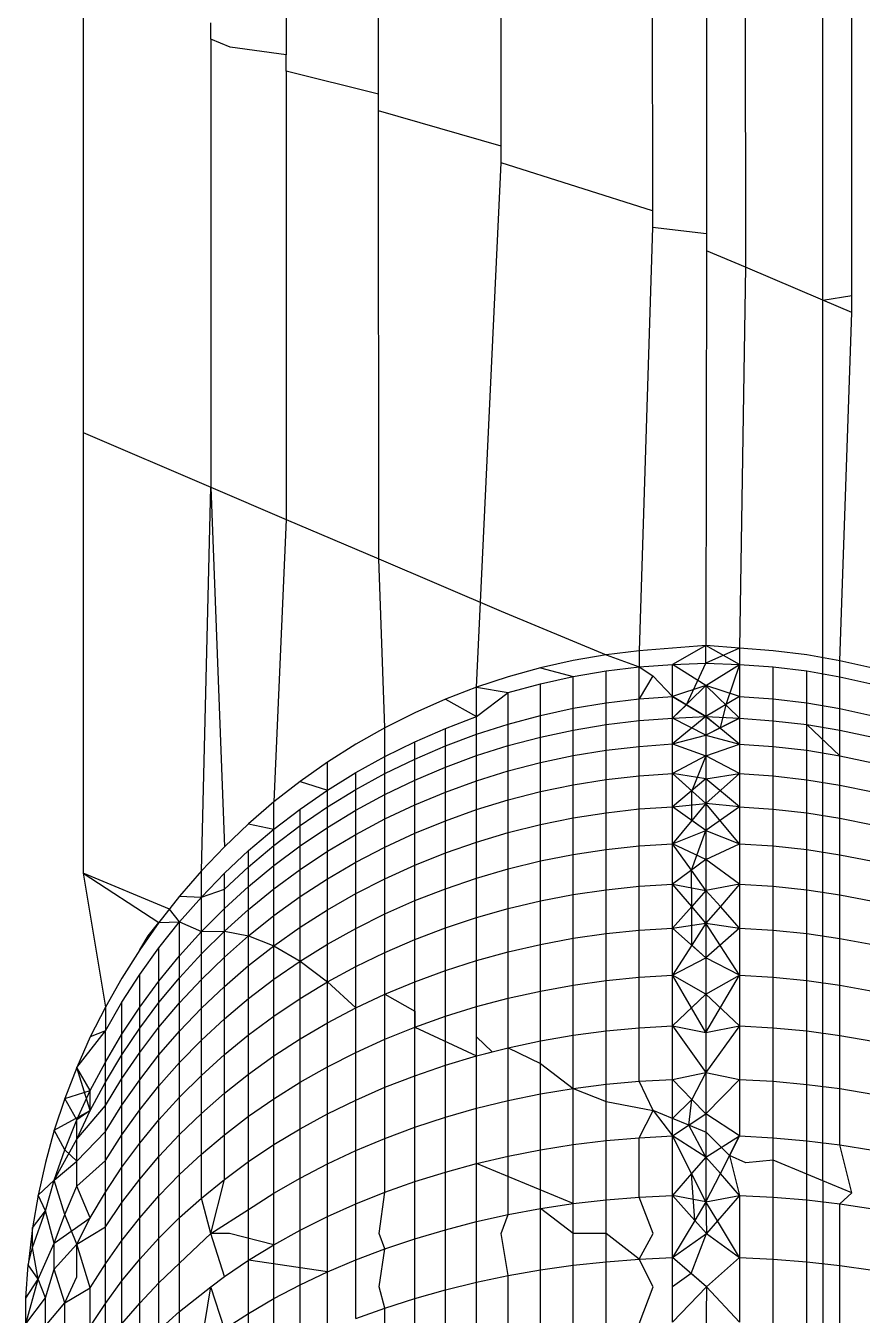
# Model space of a CAD drawing. Header units: inches. Extents: x 17 to 4615, y 5 to 3256.
# Drawn here: x 741.934 to 743.284, y 2591.771 to 2593.851 of the extents above; entities that cross this region are included whole.
import ezdxf

# ---------------------------------------------------------------- set-up
doc = ezdxf.new("R2010")
doc.units = ezdxf.units.IN
doc.header["$MEASUREMENT"] = 0

msp = doc.modelspace()

# ---------------------------------------------------------------- linework, layer by layer
for p, q in [((742.3542, 2594.4893), (742.3542, 2593.8044)), ((742.5032, 2593.741), (742.5028, 2594.4259)), ((742.701, 2593.6568), (742.701, 2594.3412)), ((742.9446, 2594.2372), (742.9452, 2593.5529)), ((743.0324, 2594.1997), (743.0324, 2593.5158)), ((743.0948, 2594.173), (743.0951, 2593.4616)), ((743.2201, 2593.4083), (743.2201, 2594.1195)), ((743.2667, 2593.4161), (743.2667, 2594.0996)), ((742.0263, 2593.9179), (742.0263, 2593.1948)), ((742.2324, 2593.8299), (742.2324, 2593.8562)), ((742.2636, 2593.8166), (742.2324, 2593.8299)), ((742.2324, 2593.8299), (742.2324, 2593.1068)), ((742.3542, 2593.8044), (742.2636, 2593.8166)), ((742.3542, 2593.7779), (742.3542, 2593.8044)), ((742.3542, 2593.7779), (742.3542, 2593.0548)), ((742.5032, 2593.741), (742.3542, 2593.7779)), ((742.5032, 2593.7143), (742.5032, 2593.741)), ((742.5036, 2592.991), (742.5032, 2593.7143)), ((742.701, 2593.6568), (742.5032, 2593.7143)), ((742.701, 2593.6299), (742.701, 2593.6568)), ((742.6612, 2592.784), (742.701, 2593.6299)), ((742.9452, 2593.5529), (742.701, 2593.6299)), ((742.9452, 2593.5529), (742.9452, 2593.5256)), ((742.9452, 2593.5256), (742.9237, 2592.8428)), ((743.0324, 2593.5158), (742.9452, 2593.5256)), ((743.0324, 2593.5158), (743.0324, 2593.4884)), ((743.0324, 2593.4884), (743.0315, 2592.8514)), ((743.0951, 2593.4616), (743.0324, 2593.4884)), ((743.0951, 2593.4616), (743.0858, 2592.8468)), ((743.2201, 2593.4083), (743.0951, 2593.4616)), ((743.2201, 2593.4083), (743.2667, 2593.4161)), ((743.2667, 2593.3884), (743.2667, 2593.4161)), ((743.2667, 2593.3884), (743.2201, 2593.4083)), ((743.2201, 2591.9874), (743.2201, 2593.4083)), ((743.2475, 2592.8267), (743.2667, 2593.3884)), ((742.0263, 2593.1948), (742.2324, 2593.1068)), ((742.0263, 2593.1948), (742.0263, 2592.4837)), ((742.2171, 2592.4876), (742.2324, 2593.1068)), ((742.2324, 2593.1068), (742.2543, 2592.5266)), ((742.2324, 2593.1068), (742.3542, 2593.0548)), ((742.3542, 2593.0548), (742.3342, 2592.5989)), ((742.3542, 2593.0548), (742.5036, 2592.991)), ((742.5134, 2592.7185), (742.5036, 2592.991)), ((742.5036, 2592.991), (742.701, 2592.9067)), ((742.701, 2592.9067), (742.8702, 2592.8362)), ((743.0315, 2592.8514), (742.9775, 2592.8209)), ((743.0315, 2592.8514), (742.9775, 2592.8468)), ((743.0858, 2592.8468), (743.0315, 2592.8514)), ((743.0858, 2592.8208), (743.0315, 2592.8514)), ((743.0315, 2592.8226), (743.0315, 2592.8514)), ((742.8702, 2592.8362), (742.8171, 2592.827)), ((742.9237, 2592.8428), (742.8702, 2592.8362)), ((742.8702, 2592.8362), (742.9237, 2592.8169)), ((742.9775, 2592.8468), (742.9237, 2592.8428)), ((742.9237, 2592.8428), (742.9237, 2592.8169)), ((743.0858, 2592.8468), (743.0315, 2592.8226)), ((743.1401, 2592.8427), (743.0858, 2592.8468)), ((743.0858, 2592.8468), (743.0858, 2592.8208)), ((743.194, 2592.8361), (743.1401, 2592.8427)), ((743.2475, 2592.8267), (743.194, 2592.8361)), ((742.7644, 2592.8152), (742.7124, 2592.8008)), ((742.8171, 2592.827), (742.7644, 2592.8152)), ((742.7644, 2592.8152), (742.8171, 2592.8013)), ((742.8171, 2592.8013), (742.8702, 2592.8104)), ((742.8702, 2592.8104), (742.9237, 2592.8169)), ((742.8702, 2592.7589), (742.8702, 2592.8104)), ((742.9237, 2592.8169), (742.9775, 2592.8209)), ((742.9237, 2592.7654), (742.9237, 2592.8169)), ((742.9237, 2592.8169), (742.9458, 2592.8022)), ((742.9775, 2592.8209), (743.0315, 2592.8226)), ((742.9775, 2592.7692), (742.9775, 2592.8209)), ((743.0315, 2592.7868), (742.9775, 2592.8209)), ((742.9999, 2592.7558), (743.0315, 2592.8226)), ((743.0315, 2592.8226), (743.0858, 2592.8208)), ((743.0315, 2592.7868), (743.0858, 2592.8208)), ((743.0858, 2592.8208), (743.0633, 2592.7558)), ((743.0858, 2592.8208), (743.1401, 2592.8168)), ((743.0858, 2592.8208), (743.0858, 2592.7692)), ((743.1401, 2592.8168), (743.194, 2592.8102)), ((743.1401, 2592.7653), (743.1401, 2592.8168)), ((743.194, 2592.8102), (743.2475, 2592.8009)), ((743.194, 2592.7588), (743.194, 2592.8102)), ((743.3006, 2592.8147), (743.2475, 2592.8267)), ((743.2475, 2592.8009), (743.2475, 2592.8267)), ((742.7124, 2592.8008), (742.6612, 2592.784)), ((742.7124, 2592.7754), (742.7644, 2592.7896)), ((742.7644, 2592.7896), (742.8171, 2592.8013)), ((742.7644, 2592.7385), (742.7644, 2592.7896)), ((742.8171, 2592.75), (742.8171, 2592.8013)), ((742.9458, 2592.8022), (742.9237, 2592.7654)), ((742.9458, 2592.8022), (742.9775, 2592.7692)), ((743.2475, 2592.8009), (743.3006, 2592.7891)), ((743.2475, 2592.7497), (743.2475, 2592.8009)), ((742.6612, 2592.784), (742.6109, 2592.7646)), ((742.6612, 2592.784), (742.7124, 2592.7754)), ((742.6612, 2592.7365), (742.6612, 2592.784)), ((742.6612, 2592.7365), (742.7124, 2592.7754)), ((742.7124, 2592.7246), (742.7124, 2592.7754)), ((742.9237, 2592.7654), (742.9775, 2592.7692)), ((743.0315, 2592.7868), (742.9775, 2592.7692)), ((742.9775, 2592.7339), (743.0315, 2592.7868)), ((742.9775, 2592.7339), (742.9775, 2592.7692)), ((743.0315, 2592.7369), (742.9775, 2592.7692)), ((742.9775, 2592.7692), (742.9999, 2592.7558)), ((743.0315, 2592.7868), (743.0315, 2592.7369)), ((743.0858, 2592.7339), (743.0315, 2592.7868)), ((743.0858, 2592.7692), (743.0315, 2592.7868)), ((743.0858, 2592.7692), (743.0315, 2592.7369)), ((743.0858, 2592.7692), (743.1401, 2592.7653)), ((743.0858, 2592.7692), (743.0858, 2592.7339)), ((742.6109, 2592.7646), (742.5616, 2592.7427)), ((742.6109, 2592.7646), (742.6612, 2592.7365)), ((742.7644, 2592.7385), (742.8171, 2592.75)), ((742.8171, 2592.75), (742.8702, 2592.7589)), ((742.8171, 2592.7149), (742.8171, 2592.75)), ((742.8702, 2592.7589), (742.9237, 2592.7654)), ((742.8702, 2592.7238), (742.8702, 2592.7589)), ((742.9237, 2592.7301), (742.9237, 2592.7654)), ((742.9775, 2592.7339), (742.9999, 2592.7558)), ((742.9999, 2592.7558), (743.0315, 2592.7369)), ((743.0633, 2592.7558), (743.0543, 2592.7182)), ((743.1401, 2592.7653), (743.194, 2592.7588)), ((743.1401, 2592.73), (743.1401, 2592.7653)), ((743.194, 2592.7588), (743.2475, 2592.7497)), ((743.194, 2592.7236), (743.194, 2592.7588)), ((743.2475, 2592.7497), (743.3006, 2592.738)), ((743.2475, 2592.7146), (743.2475, 2592.7497)), ((742.5616, 2592.7427), (742.5134, 2592.7185)), ((742.6109, 2592.7175), (742.6612, 2592.7365)), ((742.6612, 2592.7082), (742.6612, 2592.7365)), ((742.7124, 2592.7246), (742.7644, 2592.7385)), ((742.7644, 2592.7036), (742.7644, 2592.7385)), ((742.8702, 2592.7238), (742.9237, 2592.7301)), ((742.9237, 2592.7301), (742.9775, 2592.7339)), ((742.9237, 2592.6886), (742.9237, 2592.7301)), ((742.9775, 2592.7339), (743.0315, 2592.7369)), ((743.0315, 2592.7369), (742.9775, 2592.6924)), ((742.9775, 2592.6924), (742.9775, 2592.7339)), ((743.0315, 2592.7068), (742.9775, 2592.7339)), ((743.0315, 2592.7369), (743.0858, 2592.7339)), ((743.0315, 2592.7369), (743.0315, 2592.7068)), ((743.0858, 2592.6923), (743.0315, 2592.7369)), ((743.0315, 2592.7369), (743.0543, 2592.7182)), ((743.0858, 2592.7339), (743.0315, 2592.7068)), ((743.0543, 2592.7182), (743.0858, 2592.7339)), ((743.0858, 2592.7339), (743.1401, 2592.73)), ((743.0858, 2592.7339), (743.0858, 2592.6923)), ((743.1401, 2592.73), (743.194, 2592.7236)), ((743.1401, 2592.6885), (743.1401, 2592.73)), ((742.5134, 2592.7185), (742.4664, 2592.692)), ((742.5134, 2592.6722), (742.5134, 2592.7185)), ((742.5616, 2592.696), (742.6109, 2592.7175)), ((742.6109, 2592.6893), (742.6109, 2592.7175)), ((742.6109, 2592.6893), (742.6612, 2592.7082)), ((742.6612, 2592.7082), (742.7124, 2592.7246)), ((742.6612, 2592.6737), (742.6612, 2592.7082)), ((742.7124, 2592.6899), (742.7124, 2592.7246)), ((742.7644, 2592.7036), (742.8171, 2592.7149)), ((742.8171, 2592.7149), (742.8702, 2592.7238)), ((742.8171, 2592.6737), (742.8171, 2592.7149)), ((742.8702, 2592.6824), (742.8702, 2592.7238)), ((742.9775, 2592.6924), (743.0315, 2592.7068)), ((743.0543, 2592.7182), (743.0315, 2592.7068)), ((743.0315, 2592.7068), (743.0858, 2592.6923)), ((743.0315, 2592.7068), (743.0315, 2592.6733)), ((743.194, 2592.7236), (743.2475, 2592.7146)), ((743.194, 2592.6822), (743.194, 2592.7236)), ((743.194, 2592.7236), (743.2475, 2592.6734)), ((743.2475, 2592.7146), (743.3006, 2592.7032)), ((743.2475, 2592.6734), (743.2475, 2592.7146)), ((742.4664, 2592.692), (742.4209, 2592.6631)), ((742.5134, 2592.6722), (742.5616, 2592.696)), ((742.5616, 2592.6681), (742.5616, 2592.696)), ((742.5616, 2592.6681), (742.6109, 2592.6893)), ((742.6109, 2592.6551), (742.6109, 2592.6893)), ((742.6612, 2592.6737), (742.7124, 2592.6899)), ((742.7124, 2592.6899), (742.7644, 2592.7036)), ((742.7124, 2592.6491), (742.7124, 2592.6899)), ((742.7644, 2592.6626), (742.7644, 2592.7036)), ((742.8702, 2592.6824), (742.9237, 2592.6886)), ((742.9237, 2592.6886), (742.9775, 2592.6924)), ((742.9237, 2592.641), (742.9237, 2592.6886)), ((742.9775, 2592.6447), (742.9775, 2592.6924)), ((742.9775, 2592.6924), (743.0315, 2592.6733)), ((743.0315, 2592.6733), (743.0858, 2592.6923)), ((743.0858, 2592.6923), (743.1401, 2592.6885)), ((743.0858, 2592.6923), (743.0858, 2592.6447)), ((743.1401, 2592.6885), (743.194, 2592.6822)), ((743.1401, 2592.641), (743.1401, 2592.6885)), ((742.4209, 2592.6631), (742.3768, 2592.6321)), ((742.4209, 2592.6179), (742.4209, 2592.6631)), ((742.4664, 2592.6462), (742.5134, 2592.6722)), ((742.5134, 2592.6446), (742.5134, 2592.6722)), ((742.5134, 2592.6446), (742.5616, 2592.6681)), ((742.5616, 2592.6342), (742.5616, 2592.6681)), ((742.6109, 2592.6551), (742.6612, 2592.6737)), ((742.6612, 2592.6331), (742.6612, 2592.6737)), ((742.7124, 2592.6491), (742.7644, 2592.6626)), ((742.7644, 2592.6626), (742.8171, 2592.6737)), ((742.7644, 2592.6155), (742.7644, 2592.6626)), ((742.8171, 2592.6737), (742.8702, 2592.6824)), ((742.8171, 2592.6264), (742.8171, 2592.6737)), ((742.8702, 2592.6349), (742.8702, 2592.6824)), ((743.0315, 2592.6733), (742.9775, 2592.6447)), ((743.0315, 2592.6733), (743.0084, 2592.617)), ((743.0858, 2592.6447), (743.0315, 2592.6733)), ((743.0315, 2592.6733), (743.0315, 2592.6364)), ((743.194, 2592.6822), (743.2475, 2592.6734)), ((743.194, 2592.6348), (743.194, 2592.6822)), ((743.2475, 2592.6734), (743.3006, 2592.6621)), ((743.2475, 2592.6261), (743.2475, 2592.6734)), ((742.4209, 2592.6179), (742.4664, 2592.6462)), ((742.4664, 2592.6188), (742.4664, 2592.6462)), ((742.4664, 2592.6188), (742.5134, 2592.6446)), ((742.5134, 2592.611), (742.5134, 2592.6446)), ((742.5616, 2592.6342), (742.6109, 2592.6551)), ((742.6109, 2592.6148), (742.6109, 2592.6551)), ((742.6612, 2592.6331), (742.7124, 2592.6491)), ((742.7124, 2592.6022), (742.7124, 2592.6491)), ((742.9237, 2592.641), (742.9775, 2592.6447)), ((742.9775, 2592.591), (742.9775, 2592.6447)), ((743.0315, 2592.5962), (742.9775, 2592.6447)), ((743.0315, 2592.6364), (742.9775, 2592.6447)), ((743.0084, 2592.617), (742.9775, 2592.6447)), ((743.0315, 2592.6364), (743.0858, 2592.6447)), ((743.0858, 2592.6447), (743.0315, 2592.5962)), ((743.0858, 2592.6447), (743.1401, 2592.641)), ((743.0858, 2592.6447), (743.0858, 2592.591)), ((742.3768, 2592.6321), (742.3342, 2592.5989)), ((742.3768, 2592.6321), (742.4209, 2592.6179)), ((742.5134, 2592.611), (742.5616, 2592.6342)), ((742.5616, 2592.5942), (742.5616, 2592.6342)), ((742.6109, 2592.6148), (742.6612, 2592.6331)), ((742.6612, 2592.5866), (742.6612, 2592.6331)), ((742.7644, 2592.6155), (742.8171, 2592.6264)), ((742.8171, 2592.6264), (742.8702, 2592.6349)), ((742.8171, 2592.5732), (742.8171, 2592.6264)), ((742.8702, 2592.6349), (742.9237, 2592.641)), ((742.8702, 2592.5815), (742.8702, 2592.6349)), ((742.9237, 2592.5875), (742.9237, 2592.641)), ((743.0315, 2592.6364), (742.9775, 2592.591)), ((743.0315, 2592.6364), (743.0315, 2592.5962)), ((743.0858, 2592.591), (743.0315, 2592.6364)), ((743.1401, 2592.641), (743.194, 2592.6348)), ((743.1401, 2592.5874), (743.1401, 2592.641)), ((743.194, 2592.6348), (743.2475, 2592.6261)), ((743.194, 2592.5813), (743.194, 2592.6348)), ((743.2475, 2592.6261), (743.3006, 2592.615)), ((743.2475, 2592.5729), (743.2475, 2592.6261)), ((742.3768, 2592.5874), (742.4209, 2592.6179)), ((742.4209, 2592.5908), (742.4664, 2592.6188)), ((742.4209, 2592.5908), (742.4209, 2592.6179)), ((742.4664, 2592.5855), (742.4664, 2592.6188)), ((742.4664, 2592.5855), (742.5134, 2592.611)), ((742.5134, 2592.5714), (742.5134, 2592.611)), ((742.5616, 2592.5942), (742.6109, 2592.6148)), ((742.6109, 2592.5686), (742.6109, 2592.6148)), ((742.6612, 2592.5866), (742.7124, 2592.6022)), ((742.7124, 2592.6022), (742.7644, 2592.6155)), ((742.7124, 2592.5495), (742.7124, 2592.6022)), ((742.7644, 2592.5625), (742.7644, 2592.6155)), ((743.0087, 2592.5689), (743.0084, 2592.617)), ((742.3342, 2592.5989), (742.2934, 2592.5638)), ((742.3342, 2592.5548), (742.3342, 2592.5989)), ((742.3342, 2592.5548), (742.3768, 2592.5874)), ((742.3768, 2592.5607), (742.4209, 2592.5908)), ((742.3768, 2592.5607), (742.3768, 2592.5874)), ((742.4209, 2592.5579), (742.4209, 2592.5908)), ((742.4209, 2592.5579), (742.4664, 2592.5855)), ((742.4664, 2592.5464), (742.4664, 2592.5855)), ((742.5134, 2592.5714), (742.5616, 2592.5942)), ((742.5616, 2592.5484), (742.5616, 2592.5942)), ((742.6109, 2592.5686), (742.6612, 2592.5866)), ((742.6612, 2592.5342), (742.6612, 2592.5866)), ((742.8171, 2592.5732), (742.8702, 2592.5815)), ((742.8702, 2592.5815), (742.9237, 2592.5875)), ((742.8702, 2592.5222), (742.8702, 2592.5815)), ((742.9237, 2592.5875), (742.9775, 2592.591)), ((742.9237, 2592.528), (742.9237, 2592.5875)), ((742.9775, 2592.591), (743.0315, 2592.5962)), ((742.9775, 2592.5315), (742.9775, 2592.591)), ((743.0315, 2592.5527), (742.9775, 2592.591)), ((743.0315, 2592.5962), (743.0087, 2592.5689)), ((743.0315, 2592.5962), (743.0315, 2592.5527)), ((743.0858, 2592.591), (743.0315, 2592.5962)), ((743.0858, 2592.5315), (743.0315, 2592.5962)), ((743.0858, 2592.591), (743.0315, 2592.5527)), ((743.0858, 2592.591), (743.1401, 2592.5874)), ((743.0858, 2592.591), (743.0858, 2592.5315)), ((743.1401, 2592.5874), (743.194, 2592.5813)), ((743.1401, 2592.5279), (743.1401, 2592.5874)), ((743.194, 2592.5813), (743.2475, 2592.5729)), ((743.194, 2592.522), (743.194, 2592.5813)), ((742.2934, 2592.5638), (742.2543, 2592.5266)), ((742.2934, 2592.5638), (742.3342, 2592.5548)), ((742.3342, 2592.5285), (742.3768, 2592.5607)), ((742.3768, 2592.5282), (742.3768, 2592.5607)), ((742.4664, 2592.5464), (742.5134, 2592.5714)), ((742.5134, 2592.526), (742.5134, 2592.5714)), ((742.5616, 2592.5484), (742.6109, 2592.5686)), ((742.6109, 2592.5166), (742.6109, 2592.5686)), ((742.7124, 2592.5495), (742.7644, 2592.5625)), ((742.7644, 2592.5625), (742.8171, 2592.5732)), ((742.7644, 2592.5036), (742.7644, 2592.5625)), ((742.8171, 2592.514), (742.8171, 2592.5732)), ((743.0087, 2592.5689), (742.9775, 2592.5315)), ((743.0315, 2592.5527), (743.0087, 2592.5689)), ((743.2475, 2592.5729), (743.3006, 2592.562)), ((743.2475, 2592.5138), (743.2475, 2592.5729)), ((742.2934, 2592.5203), (742.3342, 2592.5548)), ((742.3342, 2592.5285), (742.3342, 2592.5548)), ((742.3768, 2592.5282), (742.4209, 2592.5579)), ((742.4209, 2592.5192), (742.4209, 2592.5579)), ((742.4209, 2592.5192), (742.4664, 2592.5464)), ((742.4664, 2592.5015), (742.4664, 2592.5464)), ((742.5134, 2592.526), (742.5616, 2592.5484)), ((742.5616, 2592.4969), (742.5616, 2592.5484)), ((742.6612, 2592.5342), (742.7124, 2592.5495)), ((742.7124, 2592.4909), (742.7124, 2592.5495)), ((742.9775, 2592.5315), (743.0315, 2592.5527)), ((743.0081, 2592.4888), (743.0315, 2592.5527)), ((743.0315, 2592.5527), (743.0858, 2592.5315)), ((743.0315, 2592.5527), (743.0315, 2592.506)), ((742.2543, 2592.5266), (742.2171, 2592.4876)), ((742.2543, 2592.4838), (742.2934, 2592.5203)), ((742.2934, 2592.4943), (742.3342, 2592.5285)), ((742.2934, 2592.4943), (742.2934, 2592.5203)), ((742.3342, 2592.4964), (742.3342, 2592.5285)), ((742.3342, 2592.4964), (742.3768, 2592.5282)), ((742.3768, 2592.49), (742.3768, 2592.5282)), ((742.3768, 2592.49), (742.4209, 2592.5192)), ((742.4209, 2592.4748), (742.4209, 2592.5192)), ((742.4664, 2592.5015), (742.5134, 2592.526)), ((742.5134, 2592.4749), (742.5134, 2592.526)), ((742.6109, 2592.5166), (742.6612, 2592.5342)), ((742.6612, 2592.476), (742.6612, 2592.5342)), ((742.8171, 2592.514), (742.8702, 2592.5222)), ((742.8702, 2592.5222), (742.9237, 2592.528)), ((742.8702, 2592.4572), (742.8702, 2592.5222)), ((742.9237, 2592.528), (742.9775, 2592.5315)), ((742.9237, 2592.4628), (742.9237, 2592.528)), ((742.9775, 2592.4663), (742.9775, 2592.5315)), ((743.0315, 2592.506), (742.9775, 2592.5315)), ((743.0081, 2592.4888), (742.9775, 2592.5315)), ((743.0315, 2592.506), (743.0858, 2592.5315)), ((743.0858, 2592.5315), (743.1401, 2592.5279)), ((743.0858, 2592.5315), (743.0858, 2592.4662)), ((743.1401, 2592.5279), (743.194, 2592.522)), ((743.1401, 2592.4628), (743.1401, 2592.5279)), ((743.194, 2592.522), (743.2475, 2592.5138)), ((743.194, 2592.457), (743.194, 2592.522)), ((742.2934, 2592.4627), (742.3342, 2592.4964)), ((742.3342, 2592.4587), (742.3342, 2592.4964)), ((742.4209, 2592.4748), (742.4664, 2592.5015)), ((742.4664, 2592.4509), (742.4664, 2592.5015)), ((742.5134, 2592.4749), (742.5616, 2592.4969)), ((742.5616, 2592.4969), (742.6109, 2592.5166)), ((742.5616, 2592.4396), (742.5616, 2592.4969)), ((742.6109, 2592.4589), (742.6109, 2592.5166)), ((742.7124, 2592.4909), (742.7644, 2592.5036)), ((742.7644, 2592.5036), (742.8171, 2592.514)), ((742.7644, 2592.4391), (742.7644, 2592.5036)), ((742.8171, 2592.4493), (742.8171, 2592.514)), ((743.0315, 2592.506), (742.9775, 2592.4663)), ((743.0858, 2592.4662), (743.0315, 2592.506)), ((743.0315, 2592.506), (743.0315, 2592.4562)), ((743.2475, 2592.5138), (743.3006, 2592.5032)), ((743.2475, 2592.449), (743.2475, 2592.5138)), ((742.0263, 2592.4837), (742.1487, 2592.4043)), ((742.1655, 2592.4258), (742.0263, 2592.4837)), ((742.0263, 2592.4837), (742.0622, 2592.2679)), ((742.2171, 2592.4876), (742.1819, 2592.4468)), ((742.2171, 2592.4455), (742.2171, 2592.4876)), ((742.2171, 2592.4455), (742.2543, 2592.4838)), ((742.2543, 2592.4582), (742.2934, 2592.4943)), ((742.2543, 2592.4582), (742.2543, 2592.4838)), ((742.2934, 2592.4627), (742.2934, 2592.4943)), ((742.3342, 2592.4587), (742.3768, 2592.49)), ((742.3768, 2592.4461), (742.3768, 2592.49)), ((742.6109, 2592.4589), (742.6612, 2592.476)), ((742.6612, 2592.476), (742.7124, 2592.4909)), ((742.6612, 2592.4123), (742.6612, 2592.476)), ((742.7124, 2592.4268), (742.7124, 2592.4909)), ((743.0315, 2592.4562), (743.0081, 2592.4888)), ((743.0084, 2592.4302), (743.0081, 2592.4888)), ((742.2171, 2592.4455), (742.2543, 2592.4582)), ((742.2543, 2592.4271), (742.2934, 2592.4627)), ((742.2543, 2592.4271), (742.2543, 2592.4582)), ((742.2934, 2592.4255), (742.2934, 2592.4627)), ((742.2934, 2592.4255), (742.3342, 2592.4587)), ((742.3342, 2592.4154), (742.3342, 2592.4587)), ((742.3768, 2592.4461), (742.4209, 2592.4748)), ((742.4209, 2592.4248), (742.4209, 2592.4748)), ((742.4664, 2592.4509), (742.5134, 2592.4749)), ((742.5134, 2592.4182), (742.5134, 2592.4749)), ((742.5616, 2592.4396), (742.6109, 2592.4589)), ((742.6109, 2592.3956), (742.6109, 2592.4589)), ((742.8171, 2592.4493), (742.8702, 2592.4572)), ((742.8702, 2592.4572), (742.9237, 2592.4628)), ((742.8702, 2592.3866), (742.8702, 2592.4572)), ((742.9237, 2592.4628), (742.9775, 2592.4663)), ((742.9237, 2592.3921), (742.9237, 2592.4628)), ((742.9775, 2592.3954), (742.9775, 2592.4663)), ((742.9775, 2592.4663), (743.0315, 2592.4562)), ((743.0084, 2592.4302), (742.9775, 2592.4663)), ((743.0315, 2592.4562), (743.0084, 2592.4302)), ((743.0858, 2592.4662), (743.0315, 2592.4562)), ((743.0315, 2592.4562), (743.0315, 2592.4033)), ((743.0547, 2592.4302), (743.0315, 2592.4562)), ((743.0858, 2592.4662), (743.0547, 2592.4302)), ((743.0858, 2592.4662), (743.1401, 2592.4628)), ((743.0858, 2592.4662), (743.0858, 2592.3954)), ((743.1401, 2592.4628), (743.194, 2592.457)), ((743.1401, 2592.392), (743.1401, 2592.4628)), ((743.194, 2592.457), (743.2475, 2592.449)), ((743.194, 2592.3864), (743.194, 2592.457)), ((742.1819, 2592.4468), (742.1487, 2592.4043)), ((742.1819, 2592.4468), (742.2171, 2592.4455)), ((742.1819, 2592.4054), (742.2171, 2592.4455)), ((742.2171, 2592.3897), (742.2171, 2592.4455)), ((742.3342, 2592.4154), (742.3768, 2592.4461)), ((742.3768, 2592.3967), (742.3768, 2592.4461)), ((742.4209, 2592.4248), (742.4664, 2592.4509)), ((742.4664, 2592.3948), (742.4664, 2592.4509)), ((742.5134, 2592.4182), (742.5616, 2592.4396)), ((742.5616, 2592.3769), (742.5616, 2592.4396)), ((742.7124, 2592.4268), (742.7644, 2592.4391)), ((742.7644, 2592.4391), (742.8171, 2592.4493)), ((742.7644, 2592.3691), (742.7644, 2592.4391)), ((742.8171, 2592.3789), (742.8171, 2592.4493)), ((743.2475, 2592.449), (743.3006, 2592.4387)), ((743.2475, 2592.3787), (743.2475, 2592.449)), ((742.1819, 2592.4054), (742.1655, 2592.4258)), ((742.2171, 2592.3897), (742.2543, 2592.4271)), ((742.2543, 2592.3905), (742.2543, 2592.4271)), ((742.2543, 2592.3905), (742.2934, 2592.4255)), ((742.2934, 2592.3829), (742.2934, 2592.4255)), ((742.2934, 2592.3829), (742.3342, 2592.4154)), ((742.3342, 2592.3667), (742.3342, 2592.4154)), ((742.3768, 2592.3967), (742.4209, 2592.4248)), ((742.4209, 2592.3693), (742.4209, 2592.4248)), ((742.4664, 2592.3948), (742.5134, 2592.4182)), ((742.5134, 2592.3561), (742.5134, 2592.4182)), ((742.6612, 2592.4123), (742.7124, 2592.4268)), ((742.7124, 2592.3572), (742.7124, 2592.4268)), ((743.0084, 2592.4302), (742.9775, 2592.3954)), ((743.0315, 2592.4033), (743.0084, 2592.4302)), ((743.0087, 2592.3677), (743.0084, 2592.4302)), ((743.0547, 2592.4302), (743.0315, 2592.4033)), ((743.0858, 2592.3954), (743.0547, 2592.4302)), ((742.1487, 2592.4043), (742.1177, 2592.3603)), ((742.1312, 2592.3827), (742.1487, 2592.4043)), ((742.1487, 2592.3637), (742.1819, 2592.4054)), ((742.1487, 2592.4043), (742.1819, 2592.4054)), ((742.1819, 2592.3507), (742.1819, 2592.4054)), ((742.1819, 2592.4054), (742.2171, 2592.3897)), ((742.3342, 2592.3667), (742.3768, 2592.3967)), ((742.3768, 2592.3419), (742.3768, 2592.3967)), ((742.4209, 2592.3693), (742.4664, 2592.3948)), ((742.4664, 2592.3333), (742.4664, 2592.3948)), ((742.5616, 2592.3769), (742.6109, 2592.3956)), ((742.6109, 2592.3956), (742.6612, 2592.4123)), ((742.6109, 2592.3269), (742.6109, 2592.3956)), ((742.6612, 2592.3431), (742.6612, 2592.4123)), ((742.8702, 2592.3866), (742.9237, 2592.3921)), ((742.9237, 2592.3921), (742.9775, 2592.3954)), ((742.9237, 2592.316), (742.9237, 2592.3921)), ((742.9775, 2592.3954), (743.0315, 2592.4033)), ((742.9775, 2592.3192), (742.9775, 2592.3954)), ((742.9775, 2592.3954), (743.0315, 2592.3474)), ((743.0315, 2592.4033), (743.0087, 2592.3677)), ((743.0315, 2592.4033), (743.0858, 2592.3954)), ((743.0315, 2592.4033), (743.0315, 2592.3474)), ((743.0858, 2592.3192), (743.0315, 2592.4033)), ((743.0858, 2592.3954), (743.0315, 2592.3474)), ((743.0858, 2592.3954), (743.1401, 2592.392)), ((743.0858, 2592.3954), (743.0858, 2592.3192)), ((742.1177, 2592.3603), (742.1312, 2592.3827)), ((742.1819, 2592.3507), (742.2171, 2592.3897)), ((742.2171, 2592.3537), (742.2543, 2592.3905)), ((742.2171, 2592.3897), (742.2543, 2592.3905)), ((742.2171, 2592.3537), (742.2171, 2592.3897)), ((742.2543, 2592.3485), (742.2543, 2592.3905)), ((742.2543, 2592.3905), (742.2934, 2592.3829)), ((742.2543, 2592.3485), (742.2934, 2592.3829)), ((742.2934, 2592.3349), (742.2934, 2592.3829)), ((742.2934, 2592.3829), (742.3342, 2592.3667)), ((742.5134, 2592.3561), (742.5616, 2592.3769)), ((742.5616, 2592.3088), (742.5616, 2592.3769)), ((742.7644, 2592.3691), (742.8171, 2592.3789)), ((742.8171, 2592.3789), (742.8702, 2592.3866)), ((742.8171, 2592.3033), (742.8171, 2592.3789)), ((742.8702, 2592.3107), (742.8702, 2592.3866)), ((743.1401, 2592.392), (743.194, 2592.3864)), ((743.1401, 2592.3159), (743.1401, 2592.392)), ((743.194, 2592.3864), (743.2475, 2592.3787)), ((743.194, 2592.3105), (743.194, 2592.3864)), ((743.2475, 2592.3787), (743.3006, 2592.3687)), ((743.2475, 2592.303), (743.2475, 2592.3787)), ((742.1177, 2592.3603), (742.0888, 2592.3147)), ((742.1177, 2592.3204), (742.1487, 2592.3637)), ((742.1487, 2592.3099), (742.1487, 2592.3637)), ((742.1487, 2592.3099), (742.1819, 2592.3507)), ((742.1819, 2592.3153), (742.2171, 2592.3537)), ((742.1819, 2592.3153), (742.1819, 2592.3507)), ((742.2171, 2592.3124), (742.2171, 2592.3537)), ((742.2934, 2592.3349), (742.3342, 2592.3667)), ((742.3342, 2592.3127), (742.3342, 2592.3667)), ((742.3342, 2592.3667), (742.3768, 2592.3419)), ((742.3768, 2592.3419), (742.4209, 2592.3693)), ((742.4209, 2592.3085), (742.4209, 2592.3693)), ((742.4664, 2592.3333), (742.5134, 2592.3561)), ((742.5134, 2592.2886), (742.5134, 2592.3561)), ((742.6612, 2592.3431), (742.7124, 2592.3572)), ((742.7124, 2592.3572), (742.7644, 2592.3691)), ((742.7124, 2592.2822), (742.7124, 2592.3572)), ((742.7644, 2592.2938), (742.7644, 2592.3691)), ((743.0087, 2592.3677), (742.9775, 2592.3192)), ((743.0315, 2592.3474), (743.0087, 2592.3677)), ((742.2171, 2592.3124), (742.2543, 2592.3485)), ((742.2543, 2592.3012), (742.2543, 2592.3485)), ((742.2543, 2592.3012), (742.2934, 2592.3349)), ((742.2934, 2592.2816), (742.2934, 2592.3349)), ((742.3342, 2592.3127), (742.3768, 2592.3419)), ((742.3768, 2592.2819), (742.3768, 2592.3419)), ((742.3768, 2592.3419), (742.4209, 2592.3085)), ((742.4209, 2592.3085), (742.4664, 2592.3333)), ((742.4664, 2592.2665), (742.4664, 2592.3333)), ((742.6109, 2592.3269), (742.6612, 2592.3431)), ((742.6612, 2592.2686), (742.6612, 2592.3431)), ((742.9775, 2592.3192), (743.0315, 2592.3474)), ((743.0858, 2592.3192), (743.0315, 2592.3474)), ((743.0315, 2592.3474), (743.0315, 2592.2886)), ((742.0888, 2592.3147), (742.0622, 2592.2679)), ((742.0888, 2592.2758), (742.1177, 2592.3204)), ((742.1177, 2592.2677), (742.1177, 2592.3204)), ((742.1177, 2592.2677), (742.1487, 2592.3099)), ((742.1487, 2592.2752), (742.1819, 2592.3153)), ((742.1487, 2592.2752), (742.1487, 2592.3099)), ((742.1819, 2592.2747), (742.1819, 2592.3153)), ((742.1819, 2592.2747), (742.2171, 2592.3124)), ((742.2171, 2592.2659), (742.2171, 2592.3124)), ((742.2934, 2592.2816), (742.3342, 2592.3127)), ((742.3342, 2592.2534), (742.3342, 2592.3127)), ((742.5616, 2592.3088), (742.6109, 2592.3269)), ((742.6109, 2592.253), (742.6109, 2592.3269)), ((742.8171, 2592.3033), (742.8702, 2592.3107)), ((742.8702, 2592.3107), (742.9237, 2592.316)), ((742.8702, 2592.2295), (742.8702, 2592.3107)), ((742.9237, 2592.316), (742.9775, 2592.3192)), ((742.9237, 2592.2346), (742.9237, 2592.316)), ((742.9775, 2592.2377), (742.9775, 2592.3192)), ((743.0315, 2592.2886), (742.9775, 2592.3192)), ((743.0082, 2592.2667), (742.9775, 2592.3192)), ((743.0315, 2592.2886), (743.0858, 2592.3192)), ((743.0315, 2592.2269), (743.0858, 2592.3192)), ((743.0858, 2592.3192), (743.1401, 2592.3159)), ((743.0858, 2592.3192), (743.0858, 2592.2377)), ((743.1401, 2592.3159), (743.194, 2592.3105)), ((743.1401, 2592.2346), (743.1401, 2592.3159)), ((743.194, 2592.3105), (743.2475, 2592.303)), ((743.194, 2592.2294), (743.194, 2592.3105)), ((742.2171, 2592.2659), (742.2543, 2592.3012)), ((742.2543, 2592.2488), (742.2543, 2592.3012)), ((742.3768, 2592.2819), (742.4209, 2592.3085)), ((742.4209, 2592.2425), (742.4209, 2592.3085)), ((742.4209, 2592.3085), (742.4664, 2592.2665)), ((742.4664, 2592.2665), (742.5134, 2592.2886)), ((742.5134, 2592.2886), (742.5616, 2592.3088)), ((742.5134, 2592.216), (742.5134, 2592.2886)), ((742.5134, 2592.2886), (742.5616, 2592.2612)), ((742.5616, 2592.2355), (742.5616, 2592.3088)), ((742.7124, 2592.2822), (742.7644, 2592.2938)), ((742.7644, 2592.2938), (742.8171, 2592.3033)), ((742.7644, 2592.2133), (742.7644, 2592.2938)), ((742.8171, 2592.2224), (742.8171, 2592.3033)), ((742.9775, 2592.2377), (743.0315, 2592.2886)), ((743.0082, 2592.2667), (743.0315, 2592.2886)), ((743.0858, 2592.2377), (743.0315, 2592.2886)), ((743.0315, 2592.2886), (743.0315, 2592.2269)), ((743.2475, 2592.303), (743.3006, 2592.2933)), ((743.2475, 2592.2221), (743.2475, 2592.303)), ((742.0622, 2592.2679), (742.0379, 2592.2197)), ((742.0622, 2592.2297), (742.0888, 2592.2758)), ((742.0622, 2592.2679), (742.0622, 2592.2297)), ((742.0888, 2592.2241), (742.0888, 2592.2758)), ((742.0888, 2592.2241), (742.1177, 2592.2677)), ((742.1177, 2592.2337), (742.1487, 2592.2752)), ((742.1177, 2592.2337), (742.1177, 2592.2677)), ((742.1487, 2592.2354), (742.1487, 2592.2752)), ((742.1487, 2592.2354), (742.1819, 2592.2747)), ((742.1819, 2592.229), (742.1819, 2592.2747)), ((742.2543, 2592.2488), (742.2934, 2592.2816)), ((742.2934, 2592.2232), (742.2934, 2592.2816)), ((742.3342, 2592.2534), (742.3768, 2592.2819)), ((742.3768, 2592.2167), (742.3768, 2592.2819)), ((742.6109, 2592.253), (742.6612, 2592.2686)), ((742.6612, 2592.2686), (742.7124, 2592.2822)), ((742.6612, 2592.2197), (742.6612, 2592.2686)), ((742.7124, 2592.2021), (742.7124, 2592.2822)), ((742.1819, 2592.229), (742.2171, 2592.2659)), ((742.2171, 2592.2143), (742.2171, 2592.2659)), ((742.2171, 2592.2143), (742.2543, 2592.2488)), ((742.2543, 2592.1913), (742.2543, 2592.2488)), ((742.2934, 2592.2232), (742.3342, 2592.2534)), ((742.3342, 2592.1891), (742.3342, 2592.2534)), ((742.4209, 2592.2425), (742.4664, 2592.2665)), ((742.4664, 2592.1946), (742.4664, 2592.2665)), ((742.5616, 2592.2612), (742.5616, 2592.2355)), ((742.5616, 2592.2355), (742.6109, 2592.253)), ((742.6109, 2592.174), (742.6109, 2592.253)), ((743.0315, 2592.2269), (743.0082, 2592.2667)), ((742.0161, 2592.1705), (742.0622, 2592.2297)), ((742.0622, 2592.2297), (742.0379, 2592.2197)), ((742.0622, 2592.1792), (742.0622, 2592.2297)), ((742.0888, 2592.1908), (742.1177, 2592.2337)), ((742.1177, 2592.1946), (742.1487, 2592.2354)), ((742.1177, 2592.1946), (742.1177, 2592.2337)), ((742.1487, 2592.1906), (742.1487, 2592.2354)), ((742.1487, 2592.1906), (742.1819, 2592.229)), ((742.1819, 2592.1783), (742.1819, 2592.229)), ((742.3768, 2592.2167), (742.4209, 2592.2425)), ((742.4209, 2592.1715), (742.4209, 2592.2425)), ((742.5134, 2592.216), (742.5616, 2592.2355)), ((742.5616, 2592.1571), (742.5616, 2592.2355)), ((742.5616, 2592.2355), (742.6612, 2592.1891)), ((742.8171, 2592.2224), (742.8702, 2592.2295)), ((742.8702, 2592.2295), (742.9237, 2592.2346)), ((742.8702, 2592.1434), (742.8702, 2592.2295)), ((742.9237, 2592.2346), (742.9775, 2592.2377)), ((742.9237, 2592.1483), (742.9237, 2592.2346)), ((742.9775, 2592.1512), (742.9775, 2592.2377)), ((742.9775, 2592.2377), (743.0315, 2592.2269)), ((742.9775, 2592.2377), (743.0315, 2592.1625)), ((743.0315, 2592.2269), (743.0858, 2592.2377)), ((743.0858, 2592.2377), (743.0315, 2592.1625)), ((743.0315, 2592.2269), (743.0315, 2592.1625)), ((743.0858, 2592.2377), (743.1401, 2592.2346)), ((743.0858, 2592.2377), (743.0858, 2592.1512)), ((743.1401, 2592.2346), (743.194, 2592.2294)), ((743.1401, 2592.1482), (743.1401, 2592.2346)), ((743.194, 2592.2294), (743.2475, 2592.2221)), ((743.194, 2592.1432), (743.194, 2592.2294)), ((742.0379, 2592.2197), (742.0161, 2592.1705)), ((742.0622, 2592.1792), (742.0888, 2592.2241)), ((742.0888, 2592.1908), (742.0888, 2592.2241)), ((742.1819, 2592.1783), (742.2171, 2592.2143)), ((742.2171, 2592.1577), (742.2171, 2592.2143)), ((742.2543, 2592.1913), (742.2934, 2592.2232)), ((742.2934, 2592.1598), (742.2934, 2592.2232)), ((742.3342, 2592.1891), (742.3768, 2592.2167)), ((742.3768, 2592.1465), (742.3768, 2592.2167)), ((742.4664, 2592.1946), (742.5134, 2592.216)), ((742.5134, 2592.1384), (742.5134, 2592.216)), ((742.6612, 2592.1891), (742.6612, 2592.2197)), ((742.6864, 2592.1955), (742.6612, 2592.2197)), ((742.7124, 2592.2021), (742.7644, 2592.2133)), ((742.7644, 2592.2133), (742.8171, 2592.2224)), ((742.7644, 2592.1768), (742.7644, 2592.2133)), ((742.8171, 2592.1365), (742.8171, 2592.2224)), ((743.2475, 2592.2221), (743.3006, 2592.2129)), ((743.2475, 2592.1363), (743.2475, 2592.2221)), ((742.0622, 2592.1466), (742.0888, 2592.1908)), ((742.0888, 2592.1525), (742.1177, 2592.1946)), ((742.0888, 2592.1525), (742.0888, 2592.1908)), ((742.1177, 2592.1507), (742.1177, 2592.1946)), ((742.1177, 2592.1507), (742.1487, 2592.1906)), ((742.1487, 2592.1408), (742.1487, 2592.1906)), ((742.2171, 2592.1577), (742.2543, 2592.1913)), ((742.2543, 2592.1288), (742.2543, 2592.1913)), ((742.2934, 2592.1598), (742.3342, 2592.1891)), ((742.3342, 2592.1198), (742.3342, 2592.1891)), ((742.4209, 2592.1715), (742.4664, 2592.1946)), ((742.4664, 2592.1179), (742.4664, 2592.1946)), ((742.6109, 2592.174), (742.6612, 2592.1891)), ((742.6612, 2592.1891), (742.7124, 2592.2021)), ((742.6612, 2592.1891), (742.6864, 2592.1955)), ((742.6612, 2592.1046), (742.6612, 2592.1891)), ((742.6864, 2592.1955), (742.7124, 2592.2021)), ((742.7124, 2592.1171), (742.7124, 2592.2021)), ((742.7124, 2592.2021), (742.7644, 2592.1768)), ((742.0161, 2592.1705), (741.9967, 2592.1202)), ((742.0379, 2592.1331), (742.0161, 2592.1705)), ((742.0379, 2592.1012), (742.0161, 2592.1705)), ((742.0379, 2592.1331), (742.0622, 2592.1792)), ((742.0622, 2592.1466), (742.0622, 2592.1792)), ((742.1487, 2592.1408), (742.1819, 2592.1783)), ((742.1819, 2592.1227), (742.1819, 2592.1783)), ((742.3768, 2592.1465), (742.4209, 2592.1715)), ((742.4209, 2592.0955), (742.4209, 2592.1715)), ((742.5616, 2592.1571), (742.6109, 2592.174)), ((742.6109, 2592.0902), (742.6109, 2592.174)), ((742.7644, 2592.1278), (742.7644, 2592.1768)), ((742.7644, 2592.1768), (742.8171, 2592.1365)), ((742.0379, 2592.1012), (742.0622, 2592.1466)), ((742.0622, 2592.1092), (742.0888, 2592.1525)), ((742.0622, 2592.1092), (742.0622, 2592.1466)), ((742.0888, 2592.1095), (742.0888, 2592.1525)), ((742.0888, 2592.1095), (742.1177, 2592.1507)), ((742.1177, 2592.1019), (742.1177, 2592.1507)), ((742.1819, 2592.1227), (742.2171, 2592.1577)), ((742.2171, 2592.0964), (742.2171, 2592.1577)), ((742.2543, 2592.1288), (742.2934, 2592.1598)), ((742.2934, 2592.0916), (742.2934, 2592.1598)), ((742.3342, 2592.1198), (742.3768, 2592.1465)), ((742.3768, 2592.0715), (742.3768, 2592.1465)), ((742.5134, 2592.1384), (742.5616, 2592.1571)), ((742.5616, 2592.074), (742.5616, 2592.1571)), ((742.8171, 2592.1365), (742.8702, 2592.1434)), ((742.8702, 2592.1434), (742.9237, 2592.1483)), ((742.8702, 2592.1153), (742.8702, 2592.1434)), ((742.9237, 2592.1483), (742.9775, 2592.1512)), ((742.9463, 2592.1012), (742.9237, 2592.1483)), ((742.9775, 2592.1512), (743.0315, 2592.1625)), ((742.9775, 2592.0882), (742.9775, 2592.1512)), ((743.0086, 2592.119), (742.9775, 2592.1512)), ((743.0315, 2592.1625), (743.0086, 2592.119)), ((743.0315, 2592.1625), (743.0858, 2592.1512)), ((743.0315, 2592.1625), (743.0315, 2592.0954)), ((743.0315, 2592.0954), (743.0858, 2592.1512)), ((743.0858, 2592.1512), (743.1401, 2592.1482)), ((743.0858, 2592.1512), (743.0858, 2592.0599)), ((743.1401, 2592.1482), (743.194, 2592.1432)), ((743.1401, 2592.057), (743.1401, 2592.1482)), ((743.194, 2592.1432), (743.2475, 2592.1363)), ((743.194, 2592.0523), (743.194, 2592.1432)), ((741.9967, 2592.1202), (742.0379, 2592.1331)), ((742.0161, 2592.0859), (742.0379, 2592.1331)), ((742.0379, 2592.1012), (742.0379, 2592.1331)), ((742.1177, 2592.1019), (742.1487, 2592.1408)), ((742.1487, 2592.0862), (742.1487, 2592.1408)), ((742.1487, 2592.0862), (742.1819, 2592.1227)), ((742.1819, 2592.0624), (742.1819, 2592.1227)), ((742.2171, 2592.0964), (742.2543, 2592.1288)), ((742.2543, 2592.0617), (742.2543, 2592.1288)), ((742.4664, 2592.1179), (742.5134, 2592.1384)), ((742.5134, 2592.056), (742.5134, 2592.1384)), ((742.7124, 2592.1171), (742.7644, 2592.1278)), ((742.7644, 2592.1278), (742.8171, 2592.1365)), ((742.7644, 2592.0375), (742.7644, 2592.1278)), ((742.8171, 2592.0459), (742.8171, 2592.1365)), ((742.8171, 2592.1365), (742.8702, 2592.1153)), ((743.2475, 2592.1363), (743.3006, 2592.1274)), ((743.2475, 2592.0457), (743.2475, 2592.1363)), ((741.9967, 2592.1202), (741.9797, 2592.069)), ((741.9797, 2592.069), (742.0379, 2592.1012)), ((742.0161, 2592.0859), (741.9967, 2592.1202)), ((742.0161, 2592.0548), (742.0622, 2592.1092)), ((742.0161, 2592.0548), (742.0379, 2592.1012)), ((742.0379, 2592.1012), (742.0161, 2592.0859)), ((742.0622, 2592.0671), (742.0888, 2592.1095)), ((742.0622, 2592.0671), (742.0622, 2592.1092)), ((742.0888, 2592.0617), (742.0888, 2592.1095)), ((742.0888, 2592.0617), (742.1177, 2592.1019)), ((742.1177, 2592.0484), (742.1177, 2592.1019)), ((742.2934, 2592.0916), (742.3342, 2592.1198)), ((742.3342, 2592.0459), (742.3342, 2592.1198)), ((742.4209, 2592.0955), (742.4664, 2592.1179)), ((742.4664, 2592.0363), (742.4664, 2592.1179)), ((742.6109, 2592.0902), (742.6612, 2592.1046)), ((742.6612, 2592.1046), (742.7124, 2592.1171)), ((742.6612, 2592.0154), (742.6612, 2592.1046)), ((742.7124, 2592.0274), (742.7124, 2592.1171)), ((742.8702, 2592.0524), (742.8702, 2592.1153)), ((742.8702, 2592.1153), (742.9463, 2592.1012)), ((742.9237, 2592.0571), (742.9463, 2592.1012)), ((742.9463, 2592.1012), (742.9775, 2592.0599)), ((742.9775, 2592.0882), (742.9463, 2592.1012)), ((743.0086, 2592.119), (742.9775, 2592.0882)), ((743.0039, 2592.0773), (743.0086, 2592.119)), ((743.0315, 2592.0954), (743.0086, 2592.119)), ((741.9967, 2592.0378), (742.0161, 2592.0859)), ((742.0161, 2592.0548), (742.0161, 2592.0859)), ((742.1177, 2592.0484), (742.1487, 2592.0862)), ((742.1487, 2592.027), (742.1487, 2592.0862)), ((742.1819, 2592.0624), (742.2171, 2592.0964)), ((742.2171, 2592.0303), (742.2171, 2592.0964)), ((742.2543, 2592.0617), (742.2934, 2592.0916)), ((742.2934, 2592.0187), (742.2934, 2592.0916)), ((742.3768, 2592.0715), (742.4209, 2592.0955)), ((742.4209, 2592.015), (742.4209, 2592.0955)), ((742.5616, 2592.074), (742.6109, 2592.0902)), ((742.6109, 2592.0017), (742.6109, 2592.0902)), ((742.9775, 2592.0599), (743.0315, 2592.0954)), ((742.9775, 2592.0599), (742.9775, 2592.0882)), ((743.0039, 2592.0773), (742.9775, 2592.0882)), ((743.0858, 2592.0599), (743.0315, 2592.0954)), ((743.0315, 2592.0954), (743.0315, 2592.0257)), ((741.9797, 2592.069), (741.9653, 2592.0171)), ((741.9967, 2592.0378), (741.9797, 2592.069)), ((742.0161, 2592.0191), (742.0622, 2592.0671)), ((742.0622, 2592.0203), (742.0622, 2592.0671)), ((742.0622, 2592.0203), (742.0888, 2592.0617)), ((742.0888, 2592.0093), (742.0888, 2592.0617)), ((742.1487, 2592.027), (742.1819, 2592.0624)), ((742.1819, 2591.9975), (742.1819, 2592.0624)), ((742.2171, 2592.0303), (742.2543, 2592.0617)), ((742.2543, 2591.9899), (742.2543, 2592.0617)), ((742.3342, 2592.0459), (742.3768, 2592.0715)), ((742.3768, 2591.9919), (742.3768, 2592.0715)), ((742.5134, 2592.056), (742.5616, 2592.074)), ((742.5616, 2591.9862), (742.5616, 2592.074)), ((742.9237, 2592.0571), (742.9775, 2592.0599)), ((742.9775, 2591.964), (742.9775, 2592.0599)), ((743.0315, 2592.0257), (742.9775, 2592.0599)), ((743.0083, 2591.9992), (742.9775, 2592.0599)), ((743.0315, 2592.0257), (743.0039, 2592.0773)), ((743.0324, 2592.0654), (743.0039, 2592.0773)), ((743.0315, 2592.0257), (743.0858, 2592.0599)), ((743.0696, 2592.0282), (743.0324, 2592.0654)), ((743.0548, 2591.9992), (743.0858, 2592.0599)), ((743.0858, 2592.0599), (743.0696, 2592.0282)), ((743.0858, 2592.0599), (743.1401, 2592.057)), ((741.9797, 2591.9887), (742.0161, 2592.0548)), ((742.0161, 2592.0191), (742.0161, 2592.0548)), ((742.0888, 2592.0093), (742.1177, 2592.0484)), ((742.1177, 2591.9904), (742.1177, 2592.0484)), ((742.2934, 2592.0187), (742.3342, 2592.0459)), ((742.3342, 2591.9674), (742.3342, 2592.0459)), ((742.4664, 2592.0363), (742.5134, 2592.056)), ((742.5134, 2591.9691), (742.5134, 2592.056)), ((742.7644, 2592.0375), (742.8171, 2592.0459)), ((742.8171, 2592.0459), (742.8702, 2592.0524)), ((742.8171, 2591.9507), (742.8171, 2592.0459)), ((742.8702, 2592.0524), (742.9237, 2592.0571)), ((742.8702, 2591.9569), (742.8702, 2592.0524)), ((742.9237, 2591.9613), (742.9237, 2592.0571)), ((743.1401, 2592.057), (743.194, 2592.0523)), ((743.1401, 2592.0207), (743.1401, 2592.057)), ((743.194, 2592.0523), (743.2475, 2592.0457)), ((743.194, 2591.9982), (743.194, 2592.0523)), ((743.2475, 2592.0457), (743.3006, 2592.0372)), ((743.2667, 2591.968), (743.2475, 2592.0457)), ((741.9797, 2591.9887), (741.9967, 2592.0378)), ((741.9797, 2591.9887), (742.0161, 2592.0191)), ((741.9967, 2592.0378), (742.0161, 2592.0191)), ((742.0161, 2591.9789), (742.0622, 2592.0203)), ((742.0161, 2591.9789), (742.0161, 2592.0191)), ((742.0622, 2591.9691), (742.0622, 2592.0203)), ((742.1177, 2591.9904), (742.1487, 2592.027)), ((742.1487, 2591.9633), (742.1487, 2592.027)), ((742.1819, 2591.9975), (742.2171, 2592.0303)), ((742.2171, 2591.9597), (742.2171, 2592.0303)), ((742.2543, 2591.9899), (742.2934, 2592.0187)), ((742.2934, 2591.9412), (742.2934, 2592.0187)), ((742.4209, 2592.015), (742.4664, 2592.0363)), ((742.4664, 2591.9503), (742.4664, 2592.0363)), ((742.6612, 2592.0154), (742.7124, 2592.0274)), ((742.7124, 2592.0274), (742.7644, 2592.0375)), ((742.7124, 2591.9331), (742.7124, 2592.0274)), ((742.7644, 2591.9428), (742.7644, 2592.0375)), ((743.0315, 2592.0257), (743.0083, 2591.9992)), ((743.0315, 2592.0257), (743.0315, 2591.9535)), ((743.0548, 2591.9992), (743.0315, 2592.0257)), ((743.0696, 2592.0282), (743.0858, 2591.964)), ((743.0958, 2592.0167), (743.0696, 2592.0282)), ((743.1401, 2592.0207), (743.0958, 2592.0167)), ((743.1401, 2591.9613), (743.1401, 2592.0207)), ((743.194, 2591.9982), (743.1401, 2592.0207)), ((741.9653, 2592.0171), (741.9535, 2591.9645)), ((742.0622, 2591.9691), (742.0888, 2592.0093)), ((742.0888, 2591.9525), (742.0888, 2592.0093)), ((742.1487, 2591.9633), (742.1819, 2591.9975)), ((742.1819, 2591.9281), (742.1819, 2591.9975)), ((742.3768, 2591.9919), (742.4209, 2592.015)), ((742.4209, 2591.9299), (742.4209, 2592.015)), ((742.5616, 2591.9862), (742.6109, 2592.0017)), ((742.6109, 2592.0017), (742.6612, 2592.0154)), ((742.6109, 2591.9087), (742.6109, 2592.0017)), ((742.6612, 2591.9218), (742.6612, 2592.0154)), ((742.8171, 2591.9507), (742.6612, 2592.0154)), ((743.0083, 2591.9992), (742.9775, 2591.964)), ((743.0315, 2591.9535), (743.0083, 2591.9992)), ((743.0135, 2591.9236), (743.0083, 2591.9992)), ((743.0315, 2591.9535), (743.0548, 2591.9992)), ((743.0858, 2591.964), (743.0548, 2591.9992)), ((743.194, 2591.9568), (743.194, 2591.9982)), ((743.2201, 2591.9874), (743.194, 2591.9982)), ((741.9535, 2591.9645), (741.9797, 2591.9887)), ((741.9653, 2591.939), (741.9797, 2591.9887)), ((741.9967, 2591.9334), (741.9797, 2591.9887)), ((741.9967, 2591.9334), (742.0161, 2591.9789)), ((742.0379, 2591.9277), (742.0161, 2591.9789)), ((742.0888, 2591.9525), (742.1177, 2591.9904)), ((742.1177, 2591.9279), (742.1177, 2591.9904)), ((742.2171, 2591.9597), (742.2543, 2591.9899)), ((742.2324, 2591.9023), (742.2543, 2591.9899)), ((742.3342, 2591.9674), (742.3768, 2591.9919)), ((742.3768, 2591.9079), (742.3768, 2591.9919)), ((742.5134, 2591.9691), (742.5616, 2591.9862)), ((742.5616, 2591.894), (742.5616, 2591.9862)), ((743.2667, 2591.968), (743.2201, 2591.9874)), ((743.2201, 2591.9874), (743.2201, 2591.2992)), ((741.9535, 2591.9645), (741.9443, 2591.9115)), ((741.9653, 2591.939), (741.9535, 2591.9645)), ((742.0379, 2591.9277), (742.0622, 2591.9691)), ((742.0622, 2591.9135), (742.0622, 2591.9691)), ((742.1177, 2591.9279), (742.1487, 2591.9633)), ((742.1487, 2591.8952), (742.1487, 2591.9633)), ((742.1819, 2591.9281), (742.2171, 2591.9597)), ((742.2324, 2591.9023), (742.2171, 2591.9597)), ((742.2934, 2591.9412), (742.3342, 2591.9674)), ((742.3342, 2591.8844), (742.3342, 2591.9674)), ((742.4664, 2591.9503), (742.5134, 2591.9691)), ((742.5042, 2591.9023), (742.5134, 2591.9691)), ((742.8171, 2591.9507), (742.8702, 2591.9569)), ((742.8702, 2591.9569), (742.9237, 2591.9613)), ((742.8702, 2591.9023), (742.8702, 2591.9569)), ((742.9237, 2591.9613), (742.9775, 2591.964)), ((742.9465, 2591.9023), (742.9237, 2591.9613)), ((743.0315, 2591.9535), (742.9775, 2591.964)), ((743.0135, 2591.9236), (742.9775, 2591.964)), ((742.9775, 2591.8637), (742.9775, 2591.964)), ((743.0315, 2591.9535), (743.0858, 2591.964)), ((743.0858, 2591.964), (743.0501, 2591.9227)), ((743.0858, 2591.964), (743.1401, 2591.9613)), ((743.0858, 2591.964), (743.0858, 2591.8637)), ((743.1401, 2591.9613), (743.194, 2591.9568)), ((743.1401, 2591.8612), (743.1401, 2591.9613)), ((743.194, 2591.9568), (743.2475, 2591.9505)), ((743.194, 2591.8569), (743.194, 2591.9568)), ((743.2475, 2591.9505), (743.2667, 2591.968)), ((741.9443, 2591.9115), (741.9653, 2591.939)), ((741.9443, 2591.8797), (741.9653, 2591.939)), ((741.9797, 2591.8871), (741.9653, 2591.939)), ((742.0622, 2591.9135), (742.0888, 2591.9525)), ((742.0888, 2591.8913), (742.0888, 2591.9525)), ((742.2324, 2591.9023), (742.2934, 2591.9412)), ((742.2934, 2591.8595), (742.2934, 2591.9412)), ((742.4209, 2591.9299), (742.4664, 2591.9503)), ((742.4664, 2591.8599), (742.4664, 2591.9503)), ((742.7124, 2591.9331), (742.7644, 2591.9428)), ((742.7644, 2591.9428), (742.8171, 2591.9507)), ((742.8171, 2591.9023), (742.7644, 2591.9428)), ((742.7644, 2591.8437), (742.7644, 2591.9428)), ((742.8171, 2591.9023), (742.8171, 2591.9507)), ((743.0315, 2591.9535), (743.0135, 2591.9236)), ((743.0315, 2591.9535), (743.0324, 2591.9023)), ((743.0501, 2591.9227), (743.0315, 2591.9535)), ((743.2475, 2591.9505), (743.3006, 2591.9424)), ((743.2475, 2591.851), (743.2475, 2591.9505)), ((741.9797, 2591.8871), (741.9967, 2591.9334)), ((741.9797, 2591.8871), (742.0379, 2591.9277)), ((742.0161, 2591.8854), (741.9967, 2591.9334)), ((742.0161, 2591.8854), (742.0379, 2591.9277)), ((742.0888, 2591.8913), (742.1177, 2591.9279)), ((742.1177, 2591.8611), (742.1177, 2591.9279)), ((742.1487, 2591.8952), (742.1819, 2591.9281)), ((742.1819, 2591.8545), (742.1819, 2591.9281)), ((742.3768, 2591.9079), (742.4209, 2591.9299)), ((742.4209, 2591.8405), (742.4209, 2591.9299)), ((742.6109, 2591.9087), (742.6612, 2591.9218)), ((742.6612, 2591.9218), (742.7124, 2591.9331)), ((742.6612, 2591.8238), (742.6612, 2591.9218)), ((742.701, 2591.9023), (742.7124, 2591.9331)), ((743.0135, 2591.9236), (742.9775, 2591.8637)), ((743.0324, 2591.9023), (743.0135, 2591.9236)), ((743.0501, 2591.9227), (743.0324, 2591.9023)), ((743.0858, 2591.8637), (743.0501, 2591.9227)), ((741.9443, 2591.9115), (741.9377, 2591.8518)), ((741.9443, 2591.8797), (741.9443, 2591.9115)), ((742.0161, 2591.8854), (742.0622, 2591.9135)), ((742.0622, 2591.8536), (742.0622, 2591.9135)), ((742.1177, 2591.8611), (742.1487, 2591.8952)), ((742.1487, 2591.8229), (742.1487, 2591.8952)), ((742.1819, 2591.8545), (742.2324, 2591.9023)), ((742.2543, 2591.8332), (742.2324, 2591.9023)), ((742.2626, 2591.9023), (742.2324, 2591.9023)), ((742.3342, 2591.8844), (742.2626, 2591.9023)), ((742.3342, 2591.8844), (742.3768, 2591.9079)), ((742.3768, 2591.8196), (742.3768, 2591.9079)), ((742.5134, 2591.8778), (742.5042, 2591.9023)), ((742.5134, 2591.8778), (742.5616, 2591.894)), ((742.5616, 2591.894), (742.6109, 2591.9087)), ((742.5616, 2591.7976), (742.5616, 2591.894)), ((742.6109, 2591.8115), (742.6109, 2591.9087)), ((742.7124, 2591.8346), (742.701, 2591.9023)), ((742.8171, 2591.8512), (742.8171, 2591.9023)), ((742.8702, 2591.9023), (742.8171, 2591.9023)), ((742.8702, 2591.857), (742.8702, 2591.9023)), ((742.9237, 2591.8612), (742.8702, 2591.9023)), ((742.9237, 2591.8612), (742.9465, 2591.9023)), ((742.9775, 2591.8637), (743.0324, 2591.9023)), ((743.0077, 2591.8379), (743.0324, 2591.9023)), ((743.0324, 2591.9023), (743.0858, 2591.8637)), ((741.9377, 2591.8518), (741.9443, 2591.8797)), ((741.9535, 2591.8286), (741.9443, 2591.8797)), ((741.9535, 2591.8286), (741.9797, 2591.8871)), ((741.9797, 2591.8448), (741.9797, 2591.8871)), ((741.9797, 2591.8448), (742.0161, 2591.8854)), ((742.0161, 2591.8324), (742.0161, 2591.8854)), ((742.0379, 2591.8149), (742.0161, 2591.8854)), ((742.0622, 2591.8536), (742.0888, 2591.8913)), ((742.0888, 2591.8259), (742.0888, 2591.8913)), ((742.2934, 2591.8595), (742.3342, 2591.8844)), ((742.3342, 2591.7974), (742.3342, 2591.8844)), ((742.4664, 2591.8599), (742.5134, 2591.8778)), ((742.5042, 2591.8167), (742.5134, 2591.8778)), ((741.9337, 2591.7983), (741.9377, 2591.8518)), ((741.9535, 2591.8286), (741.9377, 2591.8518)), ((742.0379, 2591.8149), (742.0622, 2591.8536)), ((742.0622, 2591.7896), (742.0622, 2591.8536)), ((742.0888, 2591.8259), (742.1177, 2591.8611)), ((742.1177, 2591.7903), (742.1177, 2591.8611)), ((742.1487, 2591.8229), (742.1819, 2591.8545)), ((742.1819, 2591.7767), (742.1819, 2591.8545)), ((742.2543, 2591.8332), (742.2934, 2591.8595)), ((742.4209, 2591.8405), (742.2934, 2591.8595)), ((742.2934, 2591.7737), (742.2934, 2591.8595)), ((742.4209, 2591.8405), (742.4664, 2591.8599)), ((742.4664, 2591.7654), (742.4664, 2591.8599)), ((742.7644, 2591.8437), (742.8171, 2591.8512)), ((742.8171, 2591.8512), (742.8702, 2591.857)), ((742.8171, 2591.7476), (742.8171, 2591.8512)), ((742.8702, 2591.857), (742.9237, 2591.8612)), ((742.8702, 2591.7531), (742.8702, 2591.857)), ((742.9237, 2591.8612), (742.9775, 2591.8637)), ((742.9465, 2591.8167), (742.9237, 2591.8612)), ((743.0324, 2591.8167), (742.9775, 2591.8637)), ((742.9775, 2591.8167), (742.9775, 2591.8637)), ((743.0324, 2591.8167), (743.0858, 2591.8637)), ((743.0858, 2591.8637), (743.1401, 2591.8612)), ((743.0858, 2591.8637), (743.0858, 2591.7593)), ((743.1401, 2591.8612), (743.194, 2591.8569)), ((743.1401, 2591.7569), (743.1401, 2591.8612)), ((743.194, 2591.8569), (743.2475, 2591.851)), ((743.194, 2591.7529), (743.194, 2591.8569)), ((741.9653, 2591.7989), (741.9797, 2591.8448)), ((741.9967, 2591.7905), (741.9797, 2591.8448)), ((741.9967, 2591.7905), (742.0161, 2591.8324)), ((742.2324, 2591.8167), (742.2543, 2591.8332)), ((742.3768, 2591.8196), (742.4209, 2591.8405)), ((742.4209, 2591.7471), (742.4209, 2591.8405)), ((742.6612, 2591.8238), (742.7124, 2591.8346)), ((742.7124, 2591.8346), (742.7644, 2591.8437)), ((742.7124, 2591.732), (742.7124, 2591.8346)), ((742.7644, 2591.7405), (742.7644, 2591.8437)), ((743.0077, 2591.8379), (742.9775, 2591.8167)), ((743.0324, 2591.8167), (743.0077, 2591.8379)), ((743.2475, 2591.851), (743.3006, 2591.8434)), ((743.2475, 2591.7474), (743.2475, 2591.851)), ((741.9337, 2591.7983), (741.9535, 2591.8286)), ((741.9337, 2591.7567), (741.9535, 2591.8286)), ((741.9653, 2591.7989), (741.9535, 2591.8286)), ((741.9967, 2591.7905), (742.0379, 2591.8149)), ((742.0379, 2591.7524), (742.0379, 2591.8149)), ((742.0622, 2591.7896), (742.0888, 2591.8259)), ((742.0888, 2591.7565), (742.0888, 2591.8259)), ((742.1177, 2591.7903), (742.1487, 2591.8229)), ((742.1487, 2591.7466), (742.1487, 2591.8229)), ((742.1819, 2591.7767), (742.2324, 2591.8167)), ((742.2171, 2591.7225), (742.2324, 2591.8167)), ((742.2543, 2591.7487), (742.2324, 2591.8167)), ((742.3342, 2591.7974), (742.3768, 2591.8196)), ((742.3768, 2591.7274), (742.3768, 2591.8196)), ((742.5134, 2591.7823), (742.5042, 2591.8167)), ((742.5616, 2591.7976), (742.6109, 2591.8115)), ((742.6109, 2591.8115), (742.6612, 2591.8238)), ((742.6109, 2591.7103), (742.6109, 2591.8115)), ((742.6612, 2591.7219), (742.6612, 2591.8238)), ((742.9237, 2591.757), (742.9465, 2591.8167)), ((742.9775, 2591.7594), (743.0324, 2591.8167)), ((742.9775, 2591.7594), (742.9775, 2591.8167)), ((743.0324, 2591.8167), (743.0315, 2591.7228)), ((743.0858, 2591.7593), (743.0324, 2591.8167)), ((741.9337, 2591.7567), (741.9653, 2591.7989)), ((741.9337, 2591.7567), (741.9337, 2591.7983)), ((741.9653, 2591.7537), (741.9653, 2591.7989)), ((741.9653, 2591.7537), (741.9967, 2591.7905)), ((741.9967, 2591.7348), (741.9967, 2591.7905)), ((742.0379, 2591.7524), (742.0622, 2591.7896)), ((742.0622, 2591.7217), (742.0622, 2591.7896)), ((742.0888, 2591.7565), (742.1177, 2591.7903)), ((742.1177, 2591.7155), (742.1177, 2591.7903)), ((742.2934, 2591.7737), (742.3342, 2591.7974)), ((742.3342, 2591.7063), (742.3342, 2591.7974)), ((742.5134, 2591.7823), (742.5616, 2591.7976)), ((742.5616, 2591.6973), (742.5616, 2591.7976)), ((742.1487, 2591.7466), (742.1819, 2591.7767)), ((742.1819, 2591.695), (742.1819, 2591.7767)), ((742.2543, 2591.7487), (742.2934, 2591.7737)), ((742.2934, 2591.684), (742.2934, 2591.7737)), ((742.4664, 2591.7654), (742.5134, 2591.7823)), ((742.5134, 2591.6828), (742.5134, 2591.7823))]:
    msp.add_line(p, q)

doc.saveas('drawing.dxf')
